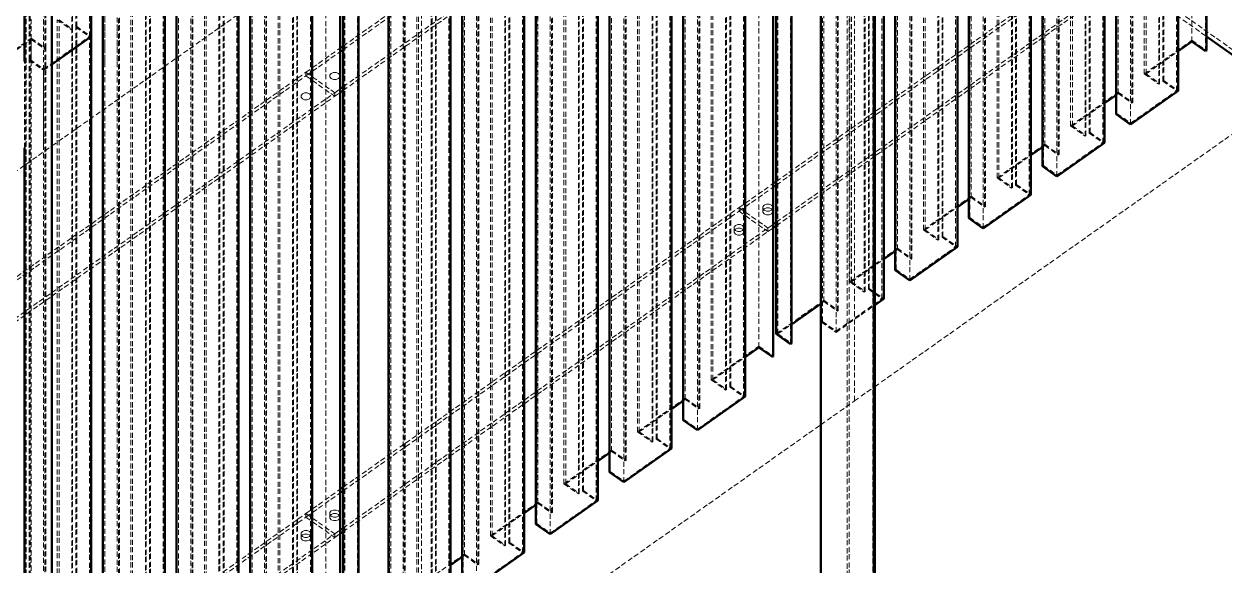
# Model space of a CAD drawing. Header units: millimetres. Extents: x 909 to 14018, y 345 to 10097.
# Drawn here: x 3227 to 4110, y 2032 to 2430 of the extents above; entities that cross this region are included whole.
import ezdxf

# ---------------------------------------------------------------- set-up
doc = ezdxf.new("R2010")
doc.units = ezdxf.units.MM
doc.linetypes.add('Hidden', pattern=[15, 5, -3, 5, -2])
for name, color, linetype, lineweight in [('Default', 7, 'Continuous', 50), ('Edges', 7, 'Hidden', 15), ('HiddenEdges', 2, 'Hidden', 15), ('HiddenSilhouettes', 2, 'Hidden', 15), ('HiddenWires', 7, 'Hidden', 15), ('Silhouettes', 7, 'Continuous', 50), ('Wires', 7, 'Hidden', 15)]:
    doc.layers.add(name, color=color, linetype=linetype, lineweight=lineweight)

# ---------------------------------------------------------------- blocks, each defined once
blk = doc.blocks.new('Isometric')
at = {"layer": 'Edges'}
for points in [[(1638.719922241451, -998.6032529744148, 0), (1638.719922241451, -192.5016325103797, 0)], [(1652.013564254456, -1008.003278672231, 0), (1652.013564254456, -201.9016582081954, 0)], [(1578.615888998967, -1079.903282388035, 0), (1578.615888998967, -273.8016619239997, 0)], [(1506.490997317939, -1130.90328935306, 0), (1506.490997317939, -324.8016688890252, 0)], [(1434.366105636911, -1181.903296318086, 0), (1434.366105636911, -375.8016758540512, 0)], [(1326.249547846885, -2073.456362197947, 0), (1326.249547846885, -385.1684420724609, 0)], [(1301.076477383248, -2055.656310938885, 0), (1301.076477383248, -402.9684933315234, 0)], [(1275.90340691961, -2048.283364292996, 0), (1275.90340691961, -420.7685445905854, 0)], [(1362.241213955883, -1232.903303283112, 0), (1362.241213955883, -426.8016828190766, 0)], [(1214.455853529522, -1298.603293945155, 0), (1214.455853529522, -492.5016734811195, 0)], [(1245.568595060103, -1295.403311818683, 0), (1245.568595060103, -489.3016913546478, 0)], [(1227.749495542528, -1308.00331964297, 0), (1227.749495542528, -501.9016991789354, 0)], [(1154.351820287039, -1379.903323358775, 0), (1154.351820287039, -573.8017028947395, 0)], [(1082.226928606011, -1430.9033303238, 0), (1082.226928606011, -624.8017098597652, 0)], [(1010.102036924983, -1481.903337288826, 0), (1010.102036924983, -675.8017168247909, 0)], [(937.977145243955, -1532.903344253852, 0), (937.977145243955, -726.8017237898166, 0)], [(865.8522535629268, -1583.903351218878, 0), (865.8522535629268, -777.8017307548423, 0)], [(790.1917848175935, -1598.603334915894, 0), (790.1917848175935, -792.5017144518592, 0)], [(821.3045263481749, -1595.403352789423, 0), (821.3045263481749, -789.3017323253875, 0)], [(803.4854268305994, -1608.00336061371, 0), (803.4854268305994, -801.9017401496753, 0)], [(730.0877515751095, -1679.903364329514, 0), (730.0877515751095, -873.8017438654795, 0)], [(657.9628598940826, -1730.90337129454, 0), (657.9628598940826, -924.8017508305052, 0)], [(520.9963109049463, -2643.704992429736, 0), (520.9963109049463, -953.7200507541438, 0)], [(585.8379682130549, -1781.903378259566, 0), (585.8379682130549, -975.8017577955311, 0)], [(494.9747468305832, -1102.888534838356, 0), (494.9747468305832, -1018.050960825615, 0)]]:
    blk.add_polyline3d(points, dxfattribs=at)
at = {"layer": 'HiddenEdges'}
for points in [[(541.2902409983012, -987.3017593660763, 0), (541.2902409983012, -181.2001389020411, 0)], [(546.239988466607, -983.8017588880844, 0), (546.239988466607, -177.7001384240489, 0)], [(501.6922288830751, -996.5017346825671, 0), (501.6922288830751, -190.4001142185321, 0)], [(514.985870896081, -1005.901760380383, 0), (514.985870896081, -199.8001399163481, 0)], [(500.4194668878004, -1016.201764838803, 0), (500.4194668878004, -210.1001443747682, 0)], [(513.7130765320262, -1026.801764760557, 0), (513.7130765320262, -220.7001442965216, 0)], [(1606.193053465243, -1040.403276993554, 0), (1606.193053465243, -234.3016565295188, 0)], [(1611.142800933549, -1036.903276515562, 0), (1611.142800933549, -230.8016560515271, 0)], [(1566.595030560423, -1049.60325993944, 0), (1566.595030560423, -243.5016394754052, 0)], [(1579.888672573428, -1059.003285637256, 0), (1579.888672573428, -252.9016651732213, 0)], [(1565.322290144335, -1069.303274836886, 0), (1565.322290144335, -263.2016543728505, 0)], [(1539.017909252521, -1087.903283480588, 0), (1539.017909252521, -281.8016630165525, 0)], [(1534.068161784215, -1091.40328395858, 0), (1534.068161784215, -285.3016634945448, 0)], [(1494.470138879395, -1100.603266904467, 0), (1494.470138879395, -294.5016464404312, 0)], [(1507.763780892401, -1110.003292602282, 0), (1507.763780892401, -303.9016721382472, 0)], [(1493.197398463307, -1120.303281801911, 0), (1493.197398463307, -314.201661337876, 0)], [(1461.943270103187, -1142.403290923606, 0), (1461.943270103187, -336.3016704595707, 0)], [(1466.893017571493, -1138.903290445614, 0), (1466.893017571493, -332.8016699815785, 0)], [(1422.345247198367, -1151.603273869492, 0), (1422.345247198367, -345.5016534054571, 0)], [(1435.638889211373, -1161.003299567308, 0), (1435.638889211373, -354.9016791032727, 0)], [(1327.098006391434, -2010.883359566781, 0), (1327.098006391434, -372.9415043720178, 0)], [(1421.072506782279, -1171.303288766937, 0), (1421.072506782279, -365.2016683029019, 0)], [(1389.818378422159, -1193.403297888631, 0), (1389.818378422159, -387.3016774245962, 0)], [(1394.768125890465, -1189.903297410639, 0), (1394.768125890465, -383.8016769466039, 0)], [(1350.220366306933, -1202.603273205123, 0), (1350.220366306933, -396.5016527410871, 0)], [(1363.514008319938, -1212.003298902938, 0), (1363.514008319938, -405.9016784389032, 0)], [(1348.947604311658, -1222.303303361358, 0), (1348.947604311658, -416.2016828973233, 0)], [(1322.643234209437, -1240.903304375665, 0), (1322.643234209437, -434.8016839116299, 0)], [(1317.693486741131, -1244.403304853657, 0), (1317.693486741131, -438.3016843896221, 0)], [(1278.095474625905, -1253.603280170148, 0), (1278.095474625905, -447.5016597061131, 0)], [(1291.389116638911, -1263.003305867964, 0), (1291.389116638911, -456.9016854039287, 0)], [(1276.82271263063, -1273.303310326384, 0), (1276.82271263063, -467.201689862349, 0)], [(1290.116322274856, -1283.903310248138, 0), (1290.116322274856, -477.8016897841026, 0)], [(1181.928984753314, -1340.403317964294, 0), (1181.928984753314, -534.3016975002588, 0)], [(1186.878732221619, -1336.903317486302, 0), (1186.878732221619, -530.8016970222668, 0)], [(1142.330961848495, -1349.60330091018, 0), (1142.330961848495, -543.5016804461452, 0)], [(1155.6246038615, -1359.003326607996, 0), (1155.6246038615, -552.9017061439611, 0)], [(1141.058221432407, -1369.303315807625, 0), (1141.058221432407, -563.2016953435902, 0)], [(1109.804093072285, -1391.40332492932, 0), (1109.804093072285, -585.3017044652847, 0)], [(1114.753840540592, -1387.903324451328, 0), (1114.753840540592, -581.8017039872925, 0)], [(1070.206070167467, -1400.603307875206, 0), (1070.206070167467, -594.5016874111711, 0)], [(1083.499712180472, -1410.003333573022, 0), (1083.499712180472, -603.9017131089868, 0)], [(1068.933329751379, -1420.303322772651, 0), (1068.933329751379, -614.201702308616, 0)], [(1042.628948859564, -1438.903331416353, 0), (1042.628948859564, -632.8017109523182, 0)], [(998.0811784864391, -1451.603314840232, 0), (998.0811784864391, -645.5016943761968, 0)], [(1037.679201391259, -1442.403331894345, 0), (1037.679201391259, -636.3017114303104, 0)], [(1011.374820499444, -1461.003340538047, 0), (1011.374820499444, -654.9017200740127, 0)], [(996.8084380703508, -1471.303329737677, 0), (996.8084380703508, -665.2017092736417, 0)], [(965.5543097102309, -1493.403338859371, 0), (965.5543097102309, -687.3017183953361, 0)], [(970.5040571785366, -1489.903338381379, 0), (970.5040571785366, -683.8017179173441, 0)], [(925.9562975950048, -1502.603314175862, 0), (925.9562975950048, -696.5016937118271, 0)], [(939.2499396080093, -1512.003339873678, 0), (939.2499396080093, -705.901719409643, 0)], [(924.6835355997291, -1522.303344332099, 0), (924.6835355997291, -716.2017238680633, 0)], [(893.4294180292027, -1544.403345824397, 0), (893.4294180292027, -738.3017253603618, 0)], [(898.3791654975084, -1540.903345346405, 0), (898.3791654975084, -734.8017248823699, 0)], [(853.8314059139766, -1553.603321140888, 0), (853.8314059139766, -747.5017006768528, 0)], [(867.1250479269816, -1563.003346838704, 0), (867.1250479269816, -756.9017263746687, 0)], [(852.5586439187023, -1573.303351297124, 0), (852.5586439187023, -767.201730833089, 0)], [(757.6649160413854, -1640.403358935034, 0), (757.6649160413854, -834.3017384709985, 0)], [(762.6146635096911, -1636.903358457042, 0), (762.6146635096911, -830.8017379930066, 0)], [(718.0668931365658, -1649.603341880921, 0), (718.0668931365658, -843.5017214168852, 0)], [(731.3605351495717, -1659.003367578736, 0), (731.3605351495717, -852.901747114701, 0)], [(716.7941527204775, -1669.303356778365, 0), (716.7941527204775, -863.2017363143302, 0)], [(690.4897718286634, -1687.903365422068, 0), (690.4897718286634, -881.8017449580323, 0)], [(685.5400243603576, -1691.40336590006, 0), (685.5400243603576, -885.3017454360245, 0)], [(645.9420014555376, -1700.603348845946, 0), (645.9420014555376, -894.5017283819109, 0)], [(659.2356434685435, -1710.003374543762, 0), (659.2356434685435, -903.9017540797267, 0)], [(644.6692610394493, -1720.303363743391, 0), (644.6692610394493, -914.2017432793559, 0)], [(613.4151326793294, -1742.403372865085, 0), (613.4151326793294, -936.3017524010502, 0)], [(618.3648801476352, -1738.903372387094, 0), (618.3648801476352, -932.8017519230584, 0)], [(520.9962758387687, -2580.883437411187, 0), (520.9962758387687, -942.941582216424, 0)], [(573.8171097745108, -1751.603355810972, 0), (573.8171097745108, -945.5017353469366, 0)], [(573.8171529328833, -1018.050960825615, 0), (573.8171529328833, -944.3017534936032, 0)], [(587.1107517875157, -1761.003381508788, 0), (587.1107517875157, -954.9017610447524, 0)], [(572.5443693584225, -1771.303370708417, 0), (572.5443693584225, -965.2017502443819, 0)], [(585.838011371427, -1018.050960825615, 0), (585.838011371427, -974.6017759421973, 0)], [(541.2902409983012, -1793.403379830111, 0), (541.2902409983012, -987.3017593660763, 0)], [(546.239988466607, -1789.903379352119, 0), (546.239988466607, -983.8017588880844, 0)], [(501.6922288830751, -1802.603355146602, 0), (501.6922288830751, -996.5017346825671, 0)], [(501.6922612518547, -1018.050960825615, 0), (501.6922612518547, -995.3017604586291, 0)], [(514.985870896081, -1812.003380844418, 0), (514.985870896081, -1005.901760380383, 0)], [(500.4194668878004, -1822.303385302838, 0), (500.4194668878004, -1016.201764838803, 0)], [(513.7130765320262, -1832.903385224592, 0), (513.7130765320262, -1026.801764760557, 0)], [(513.7131089008062, -1102.888534838356, 0), (513.7131089008062, -1025.601790536619, 0)], [(1195.010460205265, -1165.087305814245, 0), (1195.010460205265, -1161.551772391158, 0)], [(1223.294731452727, -1185.087308545628, 0), (1223.294731452727, -1181.55177512254, 0)]]:
    blk.add_polyline3d(points, dxfattribs=at)
at = {"layer": 'HiddenSilhouettes'}
for points in [[(1231.426459436373, -695.5521653132073), (1652.862101023555, -993.5522060108092)], [(807.1623907244434, -1006.588052282375), (1195.010460205265, -732.3380148282893)], [(807.1623907244434, -1043.052524322052), (1223.294731452727, -748.8024841365843)], [(527.1481053745706, -977.3017580003848), (541.2902409983012, -987.3017593660763)], [(528.8451357543945, -977.3017274828023), (542.1387777674004, -986.7017531806182)], [(546.239988466607, -983.8017588880844), (560.3821240903385, -993.8017602537755)], [(456.7202332837737, -1028.301742077224), (501.6922288830751, -996.5017346825671)], [(501.6922288830751, -996.5017346825671), (514.985870896081, -1005.901760380383)], [(501.6922612518547, -995.3017604586291), (515.8343968755862, -1005.301761824321)], [(513.7131089008062, -1025.601790536619), (558.6850937105146, -993.8017907713577)], [(1592.050917841511, -1030.403275627863), (1638.719922241451, -997.4033016386636)], [(1638.719965399824, -997.4032711210812), (1652.862101023555, -1007.403272486772)], [(770.7463914933369, -1028.802522375942), (804.3339635996977, -1005.052519132425)], [(770.7463914933369, -1032.338055799029), (804.3339635996977, -1008.588052555513)], [(1593.747948221335, -1030.40324511028), (1625.284936557279, -1008.103223754239)], [(499.5709409082947, -1016.801763394865), (500.4194668878004, -1016.201764838803)], [(499.5709409082947, -1016.801763394865), (513.7130765320262, -1026.801764760557)], [(500.4194668878004, -1016.201764838803), (513.7131089008062, -1025.601790536619)], [(513.7130765320262, -1026.801764760557), (521.8448390760877, -1021.051739537376)], [(346.4823227814072, -1328.802563346682), (770.7463914933369, -1028.802522375942)], [(346.4823227814072, -1332.338096769769), (770.7463914933369, -1032.338055799029)], [(770.7463914933369, -1032.338055799029), (799.030662740799, -1052.338058530412)], [(1592.050917841511, -1030.403275627863), (1606.193053465243, -1040.403276993554)], [(1593.747948221335, -1030.40324511028), (1607.041590234341, -1039.803270808096)], [(799.030662740799, -1048.802525107324), (804.3339635996977, -1045.05252459519)], [(1606.193053465243, -1040.403276993554), (1607.041590234341, -1039.803270808096)], [(1610.29426416445, -1037.50328270102), (1611.142800933549, -1036.903276515562)], [(1610.29426416445, -1037.50328270102), (1623.587906177455, -1046.903308398835)], [(374.7665940288693, -1348.802566078064), (799.030662740799, -1048.802525107324)], [(374.7665940288693, -1352.338099501152), (799.030662740799, -1052.338058530412)], [(799.030662740799, -1052.338058530412), (804.3339635996977, -1048.588058018278)], [(1564.473753375237, -1051.103229626711), (1566.595030560423, -1049.60325993944)], [(1566.595073718795, -1048.403278086107), (1580.737209342527, -1058.403279451799)], [(1579.888672573428, -1059.003285637256), (1580.737209342527, -1058.403279451799)], [(1521.623056540308, -1081.403252075306), (1553.160044876251, -1059.103230719265)], [(1564.473753375237, -1069.903281022343), (1565.322290144335, -1069.303274836886)], [(1565.322290144335, -1069.303274836886), (1578.61593215734, -1078.703300534701)], [(1519.926026160484, -1081.403282592888), (1534.068161784215, -1091.40328395858)], [(1534.068161784215, -1091.40328395858), (1534.916698553313, -1090.803277773122)], [(1538.169372483422, -1088.503289666046), (1539.017909252521, -1087.903283480588)], [(1539.017909252521, -1087.903283480588), (1553.160044876251, -1097.903284846279)], [(1492.348861694209, -1102.103236591738), (1494.470138879395, -1100.603266904467)], [(1506.491040476313, -1129.703307499727), (1551.463014496428, -1097.903315363861)], [(1449.49816485928, -1132.403259040332), (1481.035153195223, -1110.103237684292)], [(1507.763780892401, -1110.003292602282), (1508.612317661499, -1109.403286416824)], [(1493.197398463307, -1120.303281801911), (1506.490997317939, -1129.703276982144)], [(1195.010460205265, -1161.551772391158), (1228.598032311626, -1137.801769147641)], [(1447.801134479455, -1132.403289557914), (1461.943270103187, -1142.403290923606)], [(1449.49816485928, -1132.403259040332), (1462.791806872285, -1141.803284738148)], [(1466.044480802395, -1139.503296631072), (1466.893017571493, -1138.903290445614)], [(1466.893017571493, -1138.903290445614), (1481.035153195223, -1148.903291811305)], [(1375.676242798428, -1183.40329652294), (1422.34529035674, -1150.403292016159)], [(1420.223970013181, -1153.103243556763), (1422.345247198367, -1151.603273869492)], [(1422.34529035674, -1150.403292016159), (1436.487425980471, -1160.40329338185)], [(1461.943270103187, -1142.403290923606), (1462.791806872285, -1141.803284738148)], [(1195.010460205265, -1161.551772391158), (1223.294731452727, -1181.55177512254)], [(1218.465136894506, -1164.172266626779), (1219.759197546794, -1162.587305472822), (1222.000670800439, -1161.672266285356), (1224.588824473795, -1161.672243397169), (1226.83026535866, -1162.587305472822), (1228.124358379728, -1164.172243738592), (1228.124326010948, -1166.002345001711), (1226.83026535866, -1167.587306155668), (1224.588792105015, -1168.502345343134), (1222.000638431659, -1168.502368231321), (1219.759197546794, -1167.587306155668), (1218.465104525726, -1166.002367889898)], [(1377.373273178252, -1183.403266005357), (1408.910261514196, -1161.103244649316)], [(1195.010460205265, -1165.087305814245), (1223.294731452727, -1185.087308545628)], [(1421.072506782279, -1171.303288766937), (1434.366105636911, -1180.70328394717)], [(807.1623907244434, -1475.801815308008), (1223.294731452727, -1181.55177512254)], [(807.1623907244434, -1479.337348731096), (1223.294731452727, -1185.087308545628)], [(1190.180865647044, -1184.172269358162), (1191.474926299332, -1182.587308204205), (1193.716399552976, -1181.672269016739), (1196.304564015927, -1181.672238499156), (1198.545994111198, -1182.587308204205), (1199.84009792186, -1184.172238840579), (1199.840054763486, -1186.002347733094), (1198.545994111198, -1187.587308887051), (1196.304520857553, -1188.502348074517), (1193.716356394603, -1188.502378592099), (1191.474926299332, -1187.587308887051), (1190.18082248867, -1186.002378250676)], [(1223.294731452727, -1181.55177512254), (1228.598032311626, -1177.801774610406)], [(1223.294731452727, -1185.087308545628), (1228.598032311626, -1181.337308033494)], [(1377.373273178252, -1183.403266005357), (1390.666915191257, -1192.803291703173)], [(1362.241278693442, -1231.703306170987), (1407.213231134372, -1199.903329293913)], [(1393.919589121367, -1190.503303596097), (1407.213231134372, -1199.903329293913)], [(1350.220366306933, -1202.603273205123), (1363.514008319938, -1212.003298902938)], [(1350.220398675713, -1201.403298981184), (1364.362534299443, -1211.403300346876)], [(1363.514008319938, -1212.003298902938), (1364.362534299443, -1211.403300346876)], [(1305.248370707631, -1234.403280599779), (1336.785369833168, -1212.103251614342)], [(1348.099078332153, -1222.903301917421), (1348.947604311658, -1222.303303361358)], [(1348.947604311658, -1222.303303361358), (1362.241246324663, -1231.703329059174)], [(1303.551351117401, -1234.403303487966), (1317.693486741131, -1244.403304853657)], [(1305.248370707631, -1234.403280599779), (1318.542012720637, -1243.803306297595)], [(1321.794708229931, -1241.503302931728), (1322.643234209437, -1240.903304375665)], [(1321.794708229931, -1241.503302931728), (1335.088350242937, -1250.903328629543)], [(1278.095506994684, -1252.40330594621), (1292.237642618415, -1262.403307311901)], [(1290.116322274856, -1283.903310248138), (1327.946569628752, -1257.153282157006)], [(1290.116354643635, -1282.7033360242), (1335.088350242937, -1250.903328629543)], [(1291.389116638911, -1263.003305867964), (1292.237642618415, -1262.403307311901)], [(1233.123481724002, -1285.403285657456), (1246.417123737006, -1276.003259959641)], [(1275.974186651125, -1273.903308882447), (1290.116322274856, -1283.903310248138)], [(1276.82271263063, -1273.303310326384), (1290.116354643635, -1282.7033360242)], [(1169.483879509407, -1330.40328608102), (1201.020867845351, -1308.103264724979)], [(1167.786849129584, -1330.403316598602), (1181.928984753314, -1340.403317964294)], [(1169.483879509407, -1330.40328608102), (1182.777521522413, -1339.803311778836)], [(1181.928984753314, -1340.403317964294), (1182.777521522413, -1339.803311778836)], [(1186.030195452522, -1337.50332367176), (1186.878732221619, -1336.903317486302)], [(1186.030195452522, -1337.50332367176), (1199.323837465526, -1346.903349369576)], [(1186.878732221619, -1336.903317486302), (1201.020867845351, -1346.903318851993)], [(1095.661957448555, -1381.403323563628), (1142.331005006867, -1348.403319056847)], [(1142.330961848495, -1349.60330091018), (1155.6246038615, -1359.003326607996)], [(1142.331005006867, -1348.403319056847), (1156.473140630599, -1358.403320422538)], [(1154.351906603784, -1378.703310987859), (1199.323837465526, -1346.903349369576)], [(1155.6246038615, -1359.003326607996), (1156.473140630599, -1358.403320422538)], [(1140.209684663308, -1369.903321993083), (1141.058221432407, -1369.303315807625)], [(1141.058221432407, -1369.303315807625), (1154.351820287039, -1378.703310987859)], [(1095.661957448555, -1381.403323563628), (1109.804093072285, -1391.40332492932)], [(1097.358987828379, -1381.403293046046), (1110.652629841385, -1390.803318743862)], [(1023.537065767528, -1432.403330528654), (1070.206113325839, -1399.403326021873)], [(1070.206113325839, -1399.403326021873), (1084.348248949571, -1409.403327387564)], [(1109.804093072285, -1391.40332492932), (1110.652629841385, -1390.803318743862)], [(1113.905303771493, -1388.503330636786), (1127.198945784499, -1397.903356334601)], [(1070.206070167467, -1400.603307875206), (1083.499712180472, -1410.003333573022)], [(1083.499712180472, -1410.003333573022), (1084.348248949571, -1409.403327387564)], [(1068.084792982279, -1420.903328958109), (1068.933329751379, -1420.303322772651)], [(1068.933329751379, -1420.303322772651), (1082.226928606011, -1429.703317952885)], [(1025.234096147351, -1432.403300011072), (1038.527738160357, -1441.803325708888)], [(770.7463914933369, -1461.551813361897), (804.3339635996977, -1437.801810118381)], [(770.7463914933369, -1465.087346784985), (804.3339635996977, -1441.337343541468)], [(1041.780412090466, -1439.503337601811), (1055.074054103472, -1448.903363299627)], [(995.9599013012526, -1453.103284527503), (998.0811784864391, -1451.603314840232)], [(998.0812216448112, -1450.403332986898), (1012.223357268543, -1460.40333435259)], [(1010.102080083355, -1480.703355435492), (1055.074054103472, -1448.903363299627)], [(346.4823227814072, -1761.551854332637), (770.7463914933369, -1461.551813361897)], [(346.4823227814072, -1765.087387755725), (770.7463914933369, -1465.087346784985)], [(770.7463914933369, -1461.551813361897), (799.030662740799, -1481.55181609328)], [(794.2010681825768, -1464.172307597519), (795.4951288348661, -1462.587346443562), (797.7366020885097, -1461.672307256096), (800.324755761867, -1461.672284367909), (802.5661966467319, -1462.587346443562), (803.8602896677999, -1464.172284709332), (803.8602572990198, -1466.002385972451), (802.5661966467319, -1467.587347126408), (800.324723393087, -1468.502386313874), (797.7365697197306, -1468.502409202061), (795.4951288348661, -1467.587347126408), (794.2010358137977, -1466.002408860638)], [(953.1092044663242, -1483.403306976097), (984.6461928022668, -1461.103285620057)], [(1011.374820499444, -1461.003340538047), (1012.223357268543, -1460.40333435259)], [(374.7665940288693, -1781.55185706402), (799.030662740799, -1481.55181609328)], [(765.9167969351147, -1484.172310328902), (767.210857587404, -1482.587349174945), (769.4523308410476, -1481.672309987479), (772.0404953039979, -1481.672279469896), (774.2819253992698, -1482.587349174945), (775.5760292099303, -1484.172279811319), (775.5759860515582, -1486.002388703834), (774.2819253992689, -1487.58734985779), (772.0404521456253, -1488.502389045257), (769.4522876826754, -1488.502419562839), (767.210857587404, -1487.587349857791), (765.9167537767426, -1486.002419221416)], [(799.030662740799, -1481.55181609328), (804.3339635996977, -1477.801815581146)], [(799.030662740799, -1485.087349516368), (804.3339635996977, -1481.337349004234)], [(995.9599013012526, -1471.903335923135), (996.8084380703508, -1471.303329737677)], [(996.8084380703508, -1471.303329737677), (1010.102080083355, -1480.703355435492)], [(374.7665940288693, -1785.087390487108), (799.030662740799, -1485.087349516368)], [(951.4121740864994, -1483.40333749368), (965.5543097102309, -1493.403338859371)], [(953.1092044663242, -1483.403306976097), (966.4028464793287, -1492.803332673913)], [(965.5543097102309, -1493.403338859371), (966.4028464793287, -1492.803332673913)], [(969.6555204094375, -1490.503344566837), (970.5040571785366, -1489.903338381379)], [(923.8350096202248, -1504.103291492529), (925.9562975950048, -1502.603314175862)], [(925.9563299637834, -1501.403339951924), (940.098465587515, -1511.403341317616)], [(939.2499396080093, -1512.003339873678), (940.098465587515, -1511.403341317616)]]:
    blk.add_lwpolyline(points, dxfattribs=at)
for points in [[(1218.465136894506, -1160.636733203691), (1219.759197546794, -1159.051772049734), (1222.000670800439, -1158.136732862268), (1224.588824473795, -1158.136709974082), (1226.83026535866, -1159.051772049735), (1228.124358379728, -1160.636710315505), (1228.124326010948, -1162.466811578623), (1226.83026535866, -1164.05177273258), (1224.588792105015, -1164.966811920046), (1222.000638431659, -1164.966834808233), (1219.759197546794, -1164.05177273258), (1218.465104525726, -1162.46683446681)], [(1190.180865647044, -1180.636735935074), (1191.474926299332, -1179.051774781117), (1193.716399552976, -1178.136735593651), (1196.304564015927, -1178.136705076068), (1198.545994111198, -1179.051774781117), (1199.84009792186, -1180.636705417492), (1199.840054763486, -1182.466814310006), (1198.545994111198, -1184.051775463963), (1196.304520857553, -1184.966814651429), (1193.716356394603, -1184.966845169011), (1191.474926299332, -1184.051775463963), (1190.18082248867, -1182.466844827588)], [(794.2010681825768, -1460.636774174431), (795.4951288348661, -1459.051813020474), (797.7366020885097, -1458.136773833008), (800.324755761867, -1458.136750944821), (802.5661966467319, -1459.051813020475), (803.8602896677999, -1460.636751286244), (803.8602572990198, -1462.466852549363), (802.5661966467319, -1464.05181370332), (800.324723393087, -1464.966852890786), (797.7365697197306, -1464.966875778973), (795.4951288348661, -1464.05181370332), (794.2010358137977, -1462.46687543755)], [(765.9167969351147, -1480.636776905814), (767.210857587404, -1479.051815751857), (769.4523308410476, -1478.136776564391), (772.0404953039979, -1478.136746046808), (774.2819253992698, -1479.051815751857), (775.5760292099303, -1480.636746388232), (775.5759860515582, -1482.466855280746), (774.2819253992689, -1484.051816434703), (772.0404521456253, -1484.966855622169), (769.4522876826754, -1484.966886139751), (767.210857587404, -1484.051816434703), (765.9167537767426, -1482.466885798328)]]:
    blk.add_lwpolyline(points, close=True, dxfattribs=at)
for points in [[(-492.8534264870241, 528.8193216622676, 0), (2266.984340484071, -1422.680944852395, 0)], [(542.1387777674004, -986.7017531806182, 0), (542.1387777674004, -180.6001327165827, 0)], [(545.3914516975087, -984.4017650735423, 0), (545.3914516975087, -178.3001446095072, 0)], [(558.6850937105146, -993.8017907713577, 0), (558.6850937105146, -187.7001703073229, 0)], [(515.8343968755862, -1005.301761824321, 0), (515.8343968755862, -199.2001413602857, 0)], [(499.5709409082947, -1016.801763394865, 0), (499.5709409082947, -210.7001429308302, 0)], [(1592.050917841511, -1030.403275627863, 0), (1592.050917841511, -224.3016551638275, 0)], [(1593.747948221335, -1030.40324511028, 0), (1593.747948221335, -224.3016246462453, 0)], [(1607.041590234341, -1039.803270808096, 0), (1607.041590234341, -233.7016503440609, 0)], [(1610.29426416445, -1037.50328270102, 0), (1610.29426416445, -231.4016622369845, 0)], [(1623.587906177455, -1046.903308398835, 0), (1623.587906177455, -240.8016879348002, 0)], [(1580.737209342527, -1058.403279451799, 0), (1580.737209342527, -252.3016589877634, 0)], [(1519.926026160484, -1081.403282592888, 0), (1519.926026160484, -275.301662128853, 0)], [(1521.623056540308, -1081.403252075306, 0), (1521.623056540308, -275.3016316112712, 0)], [(1534.916698553313, -1090.803277773122, 0), (1534.916698553313, -284.7016573090864, 0)], [(1538.169372483422, -1088.503289666046, 0), (1538.169372483422, -282.4016692020105, 0)], [(1551.463014496428, -1097.903315363861, 0), (1551.463014496428, -291.8016948998261, 0)], [(1508.612317661499, -1109.403286416824, 0), (1508.612317661499, -303.3016659527889, 0)], [(1447.801134479455, -1132.403289557914, 0), (1447.801134479455, -326.3016690938794, 0)], [(1449.49816485928, -1132.403259040332, 0), (1449.49816485928, -326.3016385762967, 0)], [(1462.791806872285, -1141.803284738148, 0), (1462.791806872285, -335.7016642741123, 0)], [(1466.044480802395, -1139.503296631072, 0), (1466.044480802395, -333.4016761670364, 0)], [(1479.338122815399, -1148.903322328887, 0), (1479.338122815399, -342.801701864852, 0)], [(1436.487425980471, -1160.40329338185, 0), (1436.487425980471, -354.3016729178148, 0)], [(1302.773499165115, -2054.456335165226, 0), (1302.773499165115, -366.16841503974, 0)], [(1375.676242798428, -1183.40329652294, 0), (1375.676242798428, -377.3016760589048, 0)], [(1377.373273178252, -1183.403266005357, 0), (1377.373273178252, -377.3016455413226, 0)], [(1390.666915191257, -1192.803291703173, 0), (1390.666915191257, -386.7016712391382, 0)], [(1393.919589121367, -1190.503303596097, 0), (1393.919589121367, -384.4016831320623, 0)], [(1407.213231134372, -1199.903329293913, 0), (1407.213231134372, -393.801708829878, 0)], [(1364.362534299443, -1211.403300346876, 0), (1364.362534299443, -405.3016798828407, 0)], [(1303.551351117401, -1234.403303487966, 0), (1303.551351117401, -428.3016830239308, 0)], [(1305.248370707631, -1234.403280599779, 0), (1305.248370707631, -428.3016601357435, 0)], [(1318.542012720637, -1243.803306297595, 0), (1318.542012720637, -437.7016858335596, 0)], [(1321.794708229931, -1241.503302931728, 0), (1321.794708229931, -435.4016824676924, 0)], [(1335.088350242937, -1250.903328629543, 0), (1335.088350242937, -444.801708165508, 0)], [(1292.237642618415, -1262.403307311901, 0), (1292.237642618415, -456.3016868478664, 0)], [(1275.974186651125, -1273.903308882447, 0), (1275.974186651125, -467.8016884184115, 0)], [(1233.123481724002, -1285.403285657456, 0), (1233.123481724002, -479.3016651934206, 0)], [(1167.786849129584, -1330.403316598602, 0), (1167.786849129584, -524.3016961345672, 0)], [(1169.483879509407, -1330.40328608102, 0), (1169.483879509407, -524.3016656169852, 0)], [(1182.777521522413, -1339.803311778836, 0), (1182.777521522413, -533.7016913148007, 0)], [(1186.030195452522, -1337.50332367176, 0), (1186.030195452522, -531.4017032077247, 0)], [(1199.323837465526, -1346.903349369576, 0), (1199.323837465526, -540.8017289055404, 0)], [(1156.473140630599, -1358.403320422538, 0), (1156.473140630599, -552.3016999585031, 0)], [(1095.661957448555, -1381.403323563628, 0), (1095.661957448555, -575.3017030995932, 0)], [(1097.358987828379, -1381.403293046046, 0), (1097.358987828379, -575.301672582011, 0)], [(1110.652629841385, -1390.803318743862, 0), (1110.652629841385, -584.7016982798264, 0)], [(1113.905303771493, -1388.503330636786, 0), (1113.905303771493, -582.4017101727504, 0)], [(1127.198945784499, -1397.903356334601, 0), (1127.198945784499, -591.8017358705661, 0)], [(1084.348248949571, -1409.403327387564, 0), (1084.348248949571, -603.3017069235291, 0)], [(1023.537065767528, -1432.403330528654, 0), (1023.537065767528, -626.3017100646191, 0)], [(1025.234096147351, -1432.403300011072, 0), (1025.234096147351, -626.3016795470367, 0)], [(1041.780412090466, -1439.503337601811, 0), (1041.780412090466, -633.4017171377766, 0)], [(1038.527738160357, -1441.803325708888, 0), (1038.527738160357, -635.7017052448525, 0)], [(1055.074054103472, -1448.903363299627, 0), (1055.074054103472, -642.801742835592, 0)], [(1012.223357268543, -1460.40333435259, 0), (1012.223357268543, -654.3017138885548, 0)], [(951.4121740864994, -1483.40333749368, 0), (951.4121740864994, -677.3017170296448, 0)], [(953.1092044663242, -1483.403306976097, 0), (953.1092044663242, -677.3016865120624, 0)], [(966.4028464793287, -1492.803332673913, 0), (966.4028464793287, -686.7017122098782, 0)], [(969.6555204094375, -1490.503344566837, 0), (969.6555204094375, -684.4017241028023, 0)], [(982.9491624224434, -1499.903370264653, 0), (982.9491624224434, -693.8017498006177, 0)], [(940.098465587515, -1511.403341317616, 0), (940.098465587515, -705.3017208535805, 0)], [(807.1623907244434, -1003.052518859287, 0), (1195.010460205265, -728.8024814052017, 0)], [(879.2872824054716, -1534.403344458705, 0), (879.2872824054716, -728.3017239946705, 0)], [(880.9843019957025, -1534.403321570519, 0), (880.9843019957025, -728.3017011064837, 0)], [(894.2779440087083, -1543.803347268335, 0), (894.2779440087083, -737.7017268042996, 0)], [(897.5306395180032, -1541.503343902467, 0), (897.5306395180032, -735.4017234384326, 0)], [(807.1623907244434, -1046.588057745141, 0), (1223.294731452727, -752.3380175596722, 0)], [(910.8242815310091, -1550.903369600283, 0), (910.8242815310091, -744.801749136248, 0)], [(867.9735739064868, -1562.403348282641, 0), (867.9735739064868, -756.3017278186062, 0)], [(808.8594130120732, -1585.403326628196, 0), (808.8594130120732, -779.3017061641606, 0)], [(743.5227804176543, -1630.403357569342, 0), (743.5227804176543, -824.3017371053072, 0)], [(745.2198107974787, -1630.40332705176, 0), (745.2198107974787, -824.301706587725, 0)], [(758.5134528104836, -1639.803352749576, 0), (758.5134528104836, -833.7017322855406, 0)], [(761.7661267405933, -1637.5033646425, 0), (761.7661267405933, -831.4017441784647, 0)], [(775.0597687535983, -1646.903390340316, 0), (775.0597687535983, -840.8017698762801, 0)], [(732.2090719186695, -1658.403361393278, 0), (732.2090719186695, -852.3017409292429, 0)], [(1231.426459436373, -1135.801768874502, 0), (1619.274528917193, -861.5517314204171, 0)], [(1231.426459436373, -1139.33730229759, 0), (1619.274528917193, -865.087264843505, 0)], [(671.397888736627, -1681.403364534368, 0), (671.397888736627, -875.3017440703331, 0)], [(673.0949191164509, -1681.403334016786, 0), (673.0949191164509, -875.3017135527507, 0)], [(689.6412350595651, -1688.503371607526, 0), (689.6412350595651, -882.4017511434904, 0)], [(1231.426459436373, -1175.801774337267, 0), (1647.558800164655, -881.5517341517998, 0)], [(686.3885611294554, -1690.803359714602, 0), (686.3885611294554, -884.7017392505666, 0)], [(702.9348770725701, -1697.903397305341, 0), (702.9348770725701, -891.8017768413058, 0)], [(1231.426459436373, -1179.337307760355, 0), (1647.558800164655, -885.0872675748878, 0)], [(660.0841802376417, -1709.403368358304, 0), (660.0841802376417, -903.3017478942686, 0)], [(599.2729970555993, -1732.403371499394, 0), (599.2729970555993, -926.3017510353588, 0)], [(600.9700274354227, -1732.403340981812, 0), (600.9700274354227, -926.3017205177764, 0)], [(495.8232750017246, -2625.553493452273, 0), (495.8232750017246, -935.5685172162703, 0)], [(496.6717686124498, -2624.456413009632, 0), (496.6717686124498, -936.1684928841457, 0)], [(614.2636694484286, -1741.803366679628, 0), (614.2636694484286, -935.7017462155923, 0)], [(617.5163433785374, -1739.503378572551, 0), (617.5163433785374, -933.4017581085163, 0)], [(521.8447694494944, -1018.050960825615, 0), (521.8447694494944, -943.5415578842992, 0)], [(630.8099853915419, -1748.903404270367, 0), (630.8099853915419, -942.8017838063317, 0)], [(587.9592885566135, -1760.40337532333, 0), (587.9592885566135, -954.3017548592948, 0)], [(527.1481053745706, -1783.40337846442, 0), (527.1481053745706, -977.3017580003848, 0)], [(528.8451357543945, -1783.403347946837, 0), (528.8451357543945, -977.3017274828023, 0)], [(541.2902409983012, -987.3017593660763, 0), (542.1387777674004, -986.7017531806182, 0)], [(542.1387777674004, -1792.803373644653, 0), (542.1387777674004, -986.7017531806182, 0)], [(545.3914516975087, -984.4017650735423, 0), (546.239988466607, -983.8017588880844, 0)], [(545.3914516975087, -1790.503385537577, 0), (545.3914516975087, -984.4017650735423, 0)], [(545.3914516975087, -984.4017650735423, 0), (558.6850937105146, -993.8017907713577, 0)], [(455.0232136935429, -1028.30176496541, 0), (501.6922612518547, -995.3017604586291, 0)], [(558.6850937105146, -1799.903411235393, 0), (558.6850937105146, -993.8017907713577, 0)], [(514.985870896081, -1005.901760380383, 0), (515.8343968755862, -1005.301761824321, 0)], [(515.8343968755862, -1811.403382288355, 0), (515.8343968755862, -1005.301761824321, 0)], [(499.5709409082947, -1822.903383858901, 0), (499.5709409082947, -1016.801763394865, 0)], [(770.7463914933369, -1032.338055799029, 0), (770.7463914933369, -1028.802522375942, 0)], [(770.7463914933369, -1028.802522375942, 0), (799.030662740799, -1048.802525107324, 0)], [(1578.61593215734, -1078.703300534701, 0), (1623.587906177455, -1046.903308398835, 0)], [(1611.142800933549, -1036.903276515562, 0), (1625.284936557279, -1046.903277881253, 0)], [(799.030662740799, -1052.338058530412, 0), (799.030662740799, -1048.802525107324, 0)], [(1519.926026160484, -1081.403282592888, 0), (1566.595073718795, -1048.403278086107, 0)], [(1566.595030560423, -1049.60325993944, 0), (1579.888672573428, -1059.003285637256, 0)], [(1521.623056540308, -1081.403252075306, 0), (1534.916698553313, -1090.803277773122, 0)], [(1538.169372483422, -1088.503289666046, 0), (1551.463014496428, -1097.903315363861, 0)], [(1447.801134479455, -1132.403289557914, 0), (1494.470182037768, -1099.403285051133, 0)], [(1494.470138879395, -1100.603266904467, 0), (1507.763780892401, -1110.003292602282, 0)], [(1494.470182037768, -1099.403285051133, 0), (1508.612317661499, -1109.403286416824, 0)], [(1492.348861694209, -1120.903287987369, 0), (1493.197398463307, -1120.303281801911, 0)], [(1466.044480802395, -1139.503296631072, 0), (1479.338122815399, -1148.903322328887, 0)], [(1195.010460205265, -1165.087305814245, 0), (1228.598032311626, -1141.337302570729, 0)], [(1422.345247198367, -1151.603273869492, 0), (1435.638889211373, -1161.003299567308, 0)], [(1434.366191953658, -1180.70328394717, 0), (1479.338122815399, -1148.903322328887, 0)], [(807.1623907244434, -1435.801809845243, 0), (1195.010460205265, -1161.551772391158, 0)], [(1218.465104525726, -1166.002367889898, 0), (1218.465104525726, -1162.46683446681, 0)], [(1228.124358379728, -1164.172243738592, 0), (1228.124358379728, -1160.636710315505, 0)], [(1435.638889211373, -1161.003299567308, 0), (1436.487425980471, -1160.40329338185, 0)], [(807.1623907244434, -1439.33734326833, 0), (1195.010460205265, -1165.087305814245, 0)], [(1420.223970013181, -1171.903294952395, 0), (1421.072506782279, -1171.303288766937, 0)], [(1190.18082248867, -1186.002378250676, 0), (1190.18082248867, -1182.466844827588, 0)], [(1199.84009792186, -1184.172238840579, 0), (1199.84009792186, -1180.636705417492, 0)], [(1375.676242798428, -1183.40329652294, 0), (1389.818378422159, -1193.403297888631, 0)], [(1389.818378422159, -1193.403297888631, 0), (1390.666915191257, -1192.803291703173, 0)], [(1393.919589121367, -1190.503303596097, 0), (1394.768125890465, -1189.903297410639, 0)], [(1394.768125890465, -1189.903297410639, 0), (1408.910261514196, -1199.903298776331, 0)], [(1303.551351117401, -1234.403303487966, 0), (1350.220398675713, -1201.403298981184, 0)], [(1348.099078332153, -1204.10325052179, 0), (1350.220366306933, -1202.603273205123, 0)], [(1317.693486741131, -1244.403304853657, 0), (1318.542012720637, -1243.803306297595, 0)], [(1322.643234209437, -1240.903304375665, 0), (1336.785369833168, -1250.903305741356, 0)], [(1231.426459436373, -1285.403310452991, 0), (1278.095506994684, -1252.40330594621, 0)], [(1275.054913308884, -1255.753281989651, 0), (1278.095474625905, -1253.603280170148, 0)], [(1278.095474625905, -1253.603280170148, 0), (1291.389116638911, -1263.003305867964, 0)], [(1275.974186651125, -1273.903308882447, 0), (1276.82271263063, -1273.303310326384, 0)], [(1233.123481724002, -1285.403285657456, 0), (1246.417123737006, -1294.803311355272, 0)], [(1167.786849129584, -1330.403316598602, 0), (1214.455853529522, -1297.403342609404, 0)], [(1214.455939846269, -1297.403342609404, 0), (1228.598032311626, -1307.403313457513, 0)], [(1140.209684663308, -1351.103270597452, 0), (1142.330961848495, -1349.60330091018, 0)], [(1097.358987828379, -1381.403293046046, 0), (1128.895976164323, -1359.103271690005, 0)], [(1113.905303771493, -1388.503330636786, 0), (1114.753840540592, -1387.903324451328, 0)], [(1114.753840540592, -1387.903324451328, 0), (1128.895976164323, -1397.903325817019, 0)], [(1082.227014922756, -1429.703317952885, 0), (1127.198945784499, -1397.903356334601, 0)], [(1025.234096147351, -1432.403300011072, 0), (1056.771084483295, -1410.103278655031, 0)], [(1068.084792982279, -1402.103277562478, 0), (1070.206070167467, -1400.603307875206, 0)], [(1023.537065767528, -1432.403330528654, 0), (1037.679201391259, -1442.403331894345, 0)], [(1037.679201391259, -1442.403331894345, 0), (1038.527738160357, -1441.803325708888, 0)], [(1041.780412090466, -1439.503337601811, 0), (1042.628948859564, -1438.903331416353, 0)], [(1042.628948859564, -1438.903331416353, 0), (1056.771084483295, -1448.903332782045, 0)], [(951.4121740864994, -1483.40333749368, 0), (998.0812216448112, -1450.403332986898, 0)], [(998.0811784864391, -1451.603314840232, 0), (1011.374820499444, -1461.003340538047, 0)], [(770.7463914933369, -1465.087346784985, 0), (770.7463914933369, -1461.551813361897, 0)], [(770.7463914933369, -1465.087346784985, 0), (799.030662740799, -1485.087349516368, 0)], [(794.2010358137977, -1466.002408860638, 0), (794.2010358137977, -1462.46687543755, 0)], [(803.8602896677999, -1464.172284709332, 0), (803.8602896677999, -1460.636751286244, 0)], [(775.5760292099303, -1484.172279811319, 0), (775.5760292099303, -1480.636746388232, 0)], [(799.030662740799, -1485.087349516368, 0), (799.030662740799, -1481.55181609328, 0)], [(765.9167537767426, -1486.002419221416, 0), (765.9167537767426, -1482.466885798328, 0)], [(969.6555204094375, -1490.503344566837, 0), (982.9491624224434, -1499.903370264653, 0)], [(970.5040571785366, -1489.903338381379, 0), (984.6461928022668, -1499.90333974707, 0)], [(879.2872824054716, -1534.403344458705, 0), (925.9563299637834, -1501.403339951924, 0)], [(925.9562975950048, -1502.603314175862, 0), (939.2499396080093, -1512.003339873678, 0)], [(937.977209981515, -1531.703347141727, 0), (982.9491624224434, -1499.903370264653, 0)]]:
    blk.add_polyline3d(points, dxfattribs=at)
at = {"layer": 'HiddenWires'}
for points in [[(794.2010358137977, -1033.253117874682), (794.2010681825768, -1031.423016611563)], [(794.2010358137977, -1033.253117874682), (795.4951288348661, -1034.838056140453)], [(795.4951288348661, -1029.838055457607), (797.7366020885097, -1028.92301627014)], [(795.4951288348661, -1034.838056140453), (797.7365697197306, -1035.753118216105)], [(797.7366020885097, -1028.92301627014), (800.324755761867, -1028.922993381954)], [(802.5661966467319, -1029.838055457607), (803.8602896677999, -1031.422993723377)], [(802.5661966467319, -1034.838056140452), (803.8602572990198, -1033.253094986496)], [(803.8602572990198, -1033.253094986496), (803.8602896677999, -1031.422993723377)], [(797.7365697197306, -1035.753118216105), (800.324723393087, -1035.753095327918)], [(765.9167537767426, -1053.25312823546), (765.9167969351147, -1051.423019342946)], [(765.9167537767426, -1053.25312823546), (767.210857587404, -1054.838058871835)], [(765.9167969351147, -1051.423019342946), (767.210857587404, -1049.838058188989)], [(767.210857587404, -1049.838058188989), (769.4523308410476, -1048.923019001523)], [(767.210857587404, -1054.838058871835), (769.4522876826754, -1055.753128576884)], [(772.0404953039979, -1048.922988483941), (774.2819253992698, -1049.83805818899)], [(775.5759860515582, -1053.253097717878), (775.5760292099303, -1051.422988825364)], [(459.6194077712557, -1145.051780909857), (521.8448390760877, -1101.051750462907)], [(1275.054913308884, -1374.553347042195), (1308.147545195112, -1351.153319432412)]]:
    blk.add_lwpolyline(points, dxfattribs=at)
for points in [[(1308.147545195112, -1351.153319432412, 0), (1308.147545195112, -545.0516989683767, 0)], [(794.2010681825768, -1031.423016611563, 0), (795.4951288348661, -1029.838055457607, 0)], [(800.324723393087, -1035.753095327918, 0), (802.5661966467319, -1034.838056140452, 0)], [(800.324755761867, -1028.922993381954, 0), (802.5661966467319, -1029.838055457607, 0)], [(769.4522876826754, -1055.753128576884, 0), (772.0404521456253, -1055.753098059301, 0)], [(769.4523308410476, -1048.923019001523, 0), (772.0404953039979, -1048.922988483941, 0)], [(772.0404521456253, -1055.753098059301, 0), (774.2819253992689, -1054.838058871835, 0)], [(774.2819253992698, -1049.83805818899, 0), (775.5760292099303, -1051.422988825364, 0)], [(774.2819253992689, -1054.838058871835, 0), (775.5759860515582, -1053.253097717878, 0)], [(1308.147545195112, -1351.153319432412, 0), (1327.946569628752, -1337.153293082536, 0)]]:
    blk.add_polyline3d(points, dxfattribs=at)
at = {"layer": 'Silhouettes'}
for points in [[(1553.160044876251, -1059.103230719265), (1564.473753375237, -1051.103229626711)], [(1564.473753375237, -1069.903281022343), (1578.615888998967, -1079.903282388035)], [(1481.035153195223, -1110.103237684292), (1492.348861694209, -1102.103236591738)], [(1492.348861694209, -1120.903287987369), (1506.490997317939, -1130.90328935306)], [(1408.910261514196, -1161.103244649316), (1420.223970013181, -1153.103243556763)], [(1362.241213955883, -1232.903303283112), (1408.910261514196, -1199.903298776331)], [(1336.785369833168, -1212.103251614342), (1348.099078332153, -1204.10325052179)], [(1327.946569628752, -1257.153282157006), (1336.785369833168, -1250.903305741356)], [(1231.426459436373, -1285.403310452991), (1245.568595060103, -1295.403311818683)], [(1214.455853529522, -1298.603293945155), (1227.749495542528, -1308.00331964297)], [(1245.568595060103, -1295.403311818683), (1246.417123737006, -1294.803311355272)], [(1227.749495542528, -1308.00331964297), (1228.598032311626, -1307.403313457513)], [(1128.895976164323, -1359.103271690005), (1140.209684663308, -1351.103270597452)], [(984.6461928022668, -1461.103285620057), (995.9599013012526, -1453.103284527503)]]:
    blk.add_lwpolyline(points, dxfattribs=at)
for points in [[(1652.862101023555, -1007.403272486772, 0), (1652.862101023555, -201.3016520227375, 0)], [(1625.284936557279, -1046.903277881253, 0), (1625.284936557279, -240.8016574172179, 0)], [(1564.473753375237, -1069.903281022343, 0), (1564.473753375237, -263.8016605583084, 0)], [(1553.160044876251, -1097.903284846279, 0), (1553.160044876251, -291.8016643822439, 0)], [(1492.348861694209, -1120.903287987369, 0), (1492.348861694209, -314.8016675233339, 0)], [(1481.035153195223, -1148.903291811305, 0), (1481.035153195223, -342.8016713472698, 0)], [(1420.223970013181, -1171.903294952395, 0), (1420.223970013181, -365.8016744883598, 0)], [(1327.098041457611, -2073.70491458533, 0), (1327.098041457611, -383.7199729097379, 0)], [(1327.946569628752, -2072.256386424288, 0), (1327.946569628752, -383.968466298802, 0)], [(1408.910261514196, -1199.903298776331, 0), (1408.910261514196, -393.8016783122957, 0)], [(1275.054913308884, -2047.683388625121, 0), (1275.054913308884, -421.3685202584616, 0)], [(1348.099078332153, -1222.903301917421, 0), (1348.099078332153, -416.8016814533858, 0)], [(1336.785369833168, -1250.903305741356, 0), (1336.785369833168, -444.8016852773212, 0)], [(1231.426459436373, -1285.403310452991, 0), (1231.426459436373, -479.3016899889562, 0)], [(1246.417123737006, -1294.803311355272, 0), (1246.417123737006, -488.7016908912367, 0)], [(1228.598032311626, -1307.403313457513, 0), (1228.598032311626, -501.3016929934774, 0)], [(1201.020867845351, -1346.903318851993, 0), (1201.020867845351, -540.8016983879579, 0)], [(1140.209684663308, -1369.903321993083, 0), (1140.209684663308, -563.8017015290482, 0)], [(1128.895976164323, -1397.903325817019, 0), (1128.895976164323, -591.8017053529838, 0)], [(1068.084792982279, -1420.903328958109, 0), (1068.084792982279, -614.8017084940739, 0)], [(1056.771084483295, -1448.903332782045, 0), (1056.771084483295, -642.8017123180095, 0)], [(995.9599013012526, -1471.903335923135, 0), (995.9599013012526, -665.8017154590998, 0)], [(984.6461928022668, -1499.90333974707, 0), (984.6461928022668, -693.8017192830353, 0)], [(923.8350096202248, -1522.903342888161, 0), (923.8350096202248, -716.8017224241255, 0)], [(912.521301121239, -1550.903346712096, 0), (912.521301121239, -744.801726248061, 0)], [(851.7101179391966, -1573.903349853186, 0), (851.7101179391966, -767.8017293891514, 0)], [(807.1623907244434, -1585.403351423731, 0), (807.1623907244434, -779.3017309596962, 0)], [(822.1530550250782, -1594.803352326011, 0), (822.1530550250782, -788.7017318619767, 0)], [(804.3339635996977, -1607.403354428252, 0), (804.3339635996977, -801.3017339642172, 0)], [(776.7567991334226, -1646.903359822733, 0), (776.7567991334226, -840.8017393586979, 0)], [(715.9456159513793, -1669.903362963823, 0), (715.9456159513793, -863.8017424997879, 0)], [(704.6319074523949, -1697.903366787759, 0), (704.6319074523949, -891.8017463237238, 0)], [(643.8207242703511, -1720.903369928849, 0), (643.8207242703511, -914.8017494648138, 0)], [(560.3821240903385, -993.8017602537755, 0), (560.3821240903385, -926.7185648596069, 0)], [(494.9747468305832, -1018.050960825615, 0), (494.9747468305832, -935.3200238272059, 0)], [(632.5070157713667, -1748.903373752785, 0), (632.5070157713667, -942.8017532887495, 0)], [(521.8448390760877, -2642.256464268694, 0), (521.8448390760877, -953.9685441432077, 0)], [(571.6958325893229, -1771.903376893875, 0), (571.6958325893229, -965.8017564298398, 0)], [(521.8448390760877, -1021.051739537376, 0), (560.3821240903385, -993.8017602537755, 0)], [(560.3821240903385, -1799.90338071781, 0), (560.3821240903385, -993.8017602537755, 0)], [(1625.284936557279, -1008.103223754239, 0), (1638.719922241451, -998.6032529744148, 0)], [(1638.719922241451, -998.6032529744148, 0), (1652.013564254456, -1008.003278672231, 0)], [(1652.862101023555, -993.5522060108092, 0), (2081.156643861549, -1296.402222956705, 0)], [(804.3339635996977, -1005.052519132425, 0), (807.1623907244434, -1003.052518859287, 0)], [(804.3339635996977, -1008.588052555513, 0), (807.1623907244434, -1006.588052282375, 0)], [(1652.013564254456, -1008.003278672231, 0), (1652.862101023555, -1007.403272486772, 0)], [(804.3339635996977, -1045.05252459519, 0), (807.1623907244434, -1043.052524322052, 0)], [(804.3339635996977, -1048.588058018278, 0), (807.1623907244434, -1046.588057745141, 0)], [(1578.615888998967, -1079.903282388035, 0), (1625.284936557279, -1046.903277881253, 0)], [(494.9747468305832, -1611.9139789148, 0), (494.9747468305832, -1102.888534838356, 0)], [(1506.490997317939, -1130.90328935306, 0), (1553.160044876251, -1097.903284846279, 0)], [(1228.598032311626, -1137.801769147641, 0), (1231.426459436373, -1135.801768874502, 0)], [(1228.598032311626, -1141.337302570729, 0), (1231.426459436373, -1139.33730229759, 0)], [(1434.366105636911, -1181.903296318086, 0), (1481.035153195223, -1148.903291811305, 0)], [(1228.598032311626, -1177.801774610406, 0), (1231.426459436373, -1175.801774337267, 0)], [(1420.223970013181, -1171.903294952395, 0), (1434.366105636911, -1181.903296318086, 0)], [(1228.598032311626, -1181.337308033494, 0), (1231.426459436373, -1179.337307760355, 0)], [(1348.099078332153, -1222.903301917421, 0), (1362.241213955883, -1232.903303283112, 0)], [(1246.417123737006, -1276.003259959641, 0), (1275.054913308884, -1255.753281989651, 0)], [(1201.020867845351, -1308.103264724979, 0), (1214.455853529522, -1298.603293945155, 0)], [(1154.351820287039, -1379.903323358775, 0), (1201.020867845351, -1346.903318851993, 0)], [(1140.209684663308, -1369.903321993083, 0), (1154.351820287039, -1379.903323358775, 0)], [(1082.226928606011, -1430.9033303238, 0), (1128.895976164323, -1397.903325817019, 0)], [(1056.771084483295, -1410.103278655031, 0), (1068.084792982279, -1402.103277562478, 0)], [(1068.084792982279, -1420.903328958109, 0), (1082.226928606011, -1430.9033303238, 0)], [(804.3339635996977, -1437.801810118381, 0), (807.1623907244434, -1435.801809845243, 0)], [(804.3339635996977, -1441.337343541468, 0), (807.1623907244434, -1439.33734326833, 0)], [(1010.102036924983, -1481.903337288826, 0), (1056.771084483295, -1448.903332782045, 0)], [(804.3339635996977, -1477.801815581146, 0), (807.1623907244434, -1475.801815308008, 0)], [(804.3339635996977, -1481.337349004234, 0), (807.1623907244434, -1479.337348731096, 0)], [(995.9599013012526, -1471.903335923135, 0), (1010.102036924983, -1481.903337288826, 0)], [(912.521301121239, -1512.103292585083, 0), (923.8350096202248, -1504.103291492529, 0)], [(937.977145243955, -1532.903344253852, 0), (984.6461928022668, -1499.90333974707, 0)]]:
    blk.add_polyline3d(points, dxfattribs=at)
at = {"layer": 'Wires'}
for points in [[(521.8448390760877, -1101.051750462907), (883.883476483184, -845.0517399391167)], [(1327.946569628752, -1337.153293082536), (1732.411613907042, -1051.153278461672)], [(883.883476483184, -1651.153360403152), (1275.054913308884, -1374.553347042195)]]:
    blk.add_lwpolyline(points, dxfattribs=at)
blk.add_polyline3d([(883.883476483184, -1651.153360403152, 0), (883.883476483184, -845.0517399391167, 0)], dxfattribs=at)

msp = doc.modelspace()

# ---------------------------------------------------------------- block references
at = {"layer": 'Default', "xscale": 0.75, "yscale": 0.75, "zscale": 0.75}
msp.add_blockref('Isometric', (2856.5, 3166), dxfattribs=at)

doc.saveas('drawing.dxf')
